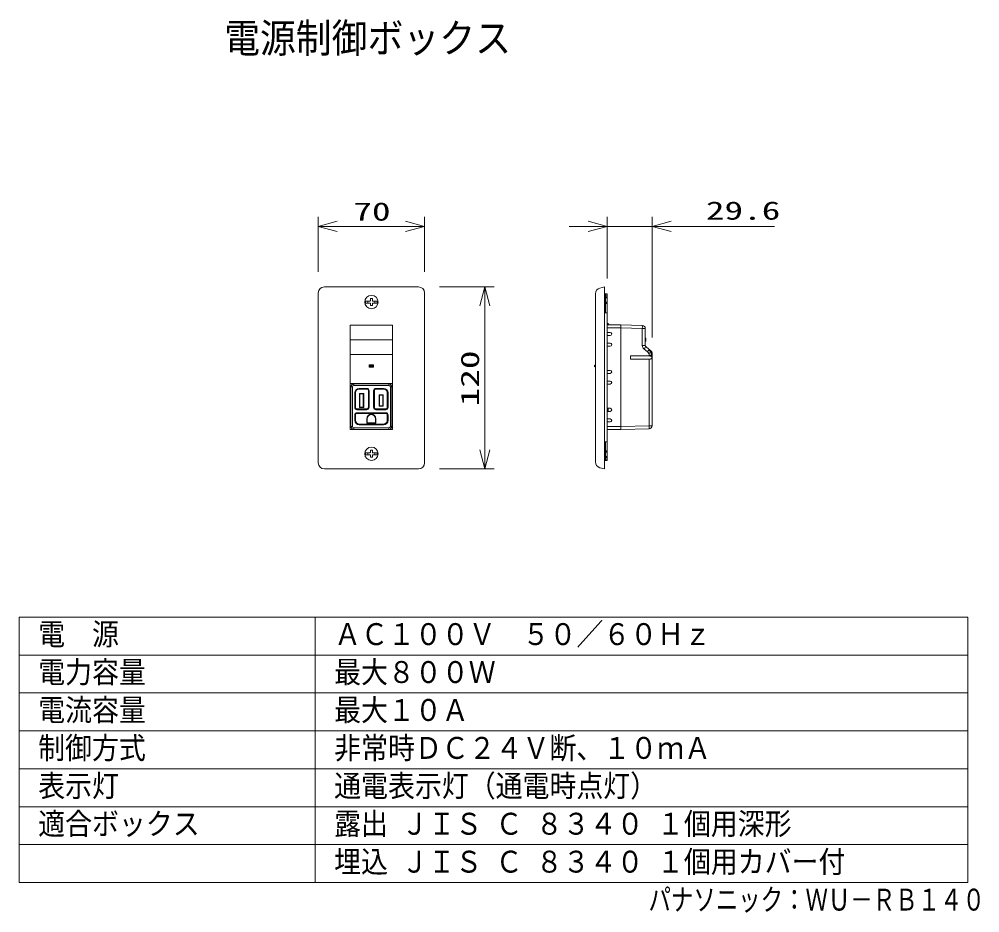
# Model space of a CAD drawing. Units: millimetres on the paper. Extents: x -62 to 64, y -59 to 59.
import ezdxf
from ezdxf.enums import TextEntityAlignment as Align

# ---------------------------------------------------------------- set-up
doc = ezdxf.new("R2010")
doc.units = ezdxf.units.MM
for name, color, linetype, lineweight in [('0-0_MOJI1', 7, 'Continuous', 9), ('0-1_GAIKEI', 4, 'Continuous', 9), ('0-2_SUNPO', 7, 'Continuous', 9), ('0-3_0', 7, 'Continuous', 9), ('0-5_WAKU', 4, 'Continuous', 9)]:
    doc.layers.add(name, color=color, linetype=linetype, lineweight=lineweight)
doc.layers.add('0-4_相当品', color=4, linetype='Continuous')
doc.styles.add('ＭＳ ゴシック', font='')
doc.styles.get('ＭＳ ゴシック').set_extended_font_data('MS Gothic')

# ---------------------------------------------------------------- blocks, each defined once
blk = doc.blocks.new('_Open30')
at = {"layer": '0-3_0'}
blk.add_line((0, 0), (-1, 0), dxfattribs=at)
blk.add_lwpolyline([(-1, 0.2679), (0, 0), (-1, -0.2679)], dxfattribs=at)

msp = doc.modelspace()

# ---------------------------------------------------------------- linework, layer by layer
at = {"layer": '0-0_MOJI1', "color": 3}
msp.add_line((62.509, -19.593), (62.509, -54.593), dxfattribs=at)
at = {"layer": '0-1_GAIKEI', "color": 7}
for p, q in [((-23.082, 0.747), (-23.082, 23.147)), ((-22.282, 23.947), (-9.882, 23.947)), ((-9.082, 23.147), (-9.082, 0.747)), ((13.426, 23.011), (13.426, 0.882)), ((14.626, 23.947), (14.019, 23.784)), ((14.626, 23.947), (14.626, -0.053)), ((14.986, 23.035), (14.626, 23.035)), ((14.746, 23.035), (14.746, 21.835)), ((14.986, 23.035), (14.986, 21.835)), ((14.746, 21.535), (14.626, 21.535)), ((14.746, 20.535), (14.746, 21.835)), ((14.986, 21.835), (14.986, 1.485)), ((14.986, 20.535), (14.626, 20.535)), ((13.426, 18.885), (13.426, 11.215)), ((16.781, 18.935), (14.986, 18.935)), ((19.617, 18.861), (16.791, 18.935)), ((20.006, 16.228), (20.006, 18.461)), ((20.531, 15.695), (20.078, 16.075)), ((20.906, 15.212), (20.906, 15.286)), ((20.906, 5.632), (20.906, 15.212)), ((14.986, 5.135), (16.781, 5.135)), ((16.791, 5.135), (20.517, 5.232)), ((14.626, 3.535), (14.986, 3.535)), ((14.626, 2.535), (14.746, 2.535)), ((14.746, 3.535), (14.746, 1.485)), ((14.746, 1.485), (14.746, 1.035)), ((14.986, 1.485), (14.986, 1.035)), ((14.626, -0.053), (14.019, 0.109)), ((14.626, 1.035), (14.986, 1.035)), ((-9.882, -0.053), (-22.282, -0.053))]:
    msp.add_line(p, q, dxfattribs=at)
at = {"layer": '0-1_GAIKEI'}
for p, q in [((14.729, 23.035), (14.729, 21.535)), ((14.986, 22.835), (14.746, 22.835)), ((-16.852, 22.077), (-16.282, 22.077)), ((-16.532, 22.077), (-16.532, 21.817)), ((-16.212, 21.497), (-16.212, 21.747)), ((-15.952, 22.397), (-15.952, 22.147)), ((-15.952, 21.497), (-15.952, 21.747)), ((-15.312, 22.077), (-15.882, 22.077)), ((-15.312, 21.817), (-15.882, 21.817)), ((-15.632, 22.077), (-15.632, 21.817)), ((-15.312, 22.077), (-15.312, 21.817)), ((14.986, 22.625), (14.746, 22.625)), ((14.986, 22.585), (14.746, 22.585)), ((14.986, 22.485), (14.746, 22.485)), ((14.986, 21.935), (14.746, 21.935)), ((14.986, 21.835), (14.746, 21.835)), ((14.986, 21.735), (14.746, 21.735)), ((-16.212, 21.497), (-15.952, 21.497)), ((15.006, 19.105), (15.086, 19.105)), ((15.006, 18.935), (15.006, 19.105)), ((15.086, 19.105), (15.256, 18.935)), ((-18.866, 11.235), (-18.866, 18.865)), ((-18.846, 18.885), (-13.326, 18.885)), ((-13.306, 18.865), (-13.306, 11.235)), ((14.986, 18.535), (16.791, 18.535)), ((14.986, 17.935), (15.386, 17.935)), ((16.781, 18.935), (16.781, 5.135)), ((16.791, 18.535), (19.617, 18.461)), ((16.791, 5.535), (16.791, 18.535)), ((19.617, 18.461), (19.617, 16.228)), ((20.006, 18.461), (19.617, 18.461)), ((15.386, 17.535), (14.986, 17.535)), ((14.986, 16.535), (15.386, 16.535)), ((20.006, 17.195), (20.076, 17.195)), ((20.006, 16.795), (20.076, 16.795)), ((20.076, 17.195), (20.076, 16.795)), ((15.386, 16.135), (14.986, 16.135)), ((20.006, 16.228), (19.617, 16.228)), ((19.831, 15.768), (20.284, 15.388)), ((20.517, 14.889), (20.906, 14.889)), ((20.517, 14.889), (20.517, 14.835)), ((20.517, 14.435), (20.517, 5.632)), ((-16.358, 13.686), (-16.358, 13.343)), ((-15.815, 13.686), (-16.358, 13.686)), ((-16.358, 13.686), (-16.338, 13.666)), ((-16.338, 13.363), (-16.358, 13.343)), ((-16.358, 13.343), (-15.815, 13.343)), ((-16.338, 13.666), (-16.236, 13.565)), ((-16.338, 13.363), (-16.236, 13.465)), ((-16.336, 13.665), (-16.336, 13.365)), ((-15.836, 13.665), (-16.336, 13.665)), ((-16.336, 13.365), (-15.836, 13.365)), ((-16.236, 13.465), (-16.236, 13.565)), ((-15.936, 13.465), (-16.236, 13.465)), ((-15.936, 13.565), (-15.936, 13.465)), ((-15.936, 13.465), (-15.835, 13.363)), ((-15.836, 13.365), (-15.836, 13.665)), ((-15.815, 13.686), (-15.835, 13.666)), ((-15.83, 13.358), (-15.835, 13.363)), ((-15.815, 13.343), (-15.83, 13.358)), ((-15.815, 13.343), (-15.815, 13.686)), ((13.326, 13.565), (13.426, 13.665)), ((13.326, 13.565), (13.326, 13.465)), ((13.326, 13.465), (13.426, 13.365)), ((14.986, 12.935), (15.386, 12.935)), ((15.386, 12.535), (14.986, 12.535)), ((14.986, 11.535), (15.386, 11.535)), ((-18.846, 11.195), (-18.846, 11.215)), ((-13.326, 11.215), (-18.846, 11.215)), ((-18.586, 10.755), (-18.786, 10.755)), ((-18.786, 10.755), (-18.786, 5.555)), ((-18.656, 11.195), (-18.656, 11.05)), ((-18.636, 11.067), (-18.636, 11.195)), ((-18.511, 11.135), (-18.636, 11.135)), ((-18.586, 10.755), (-18.586, 5.555)), ((-18.386, 10.955), (-18.386, 11.155)), ((-13.786, 10.955), (-18.386, 10.955)), ((-17.686, 10.555), (-16.686, 10.555)), ((-17.686, 10.455), (-17.686, 10.555)), ((-17.686, 10.455), (-16.686, 10.455)), ((-16.686, 10.455), (-16.686, 10.555)), ((-16.486, 10.255), (-16.386, 10.255)), ((-16.486, 8.055), (-16.486, 10.255)), ((-16.386, 8.055), (-16.386, 10.255)), ((-15.786, 10.255), (-15.786, 8.055)), ((-15.686, 10.255), (-15.786, 10.255)), ((-15.686, 10.255), (-15.686, 8.055)), ((-15.486, 10.555), (-14.486, 10.555)), ((-15.486, 10.455), (-15.486, 10.555)), ((-15.486, 10.455), (-14.486, 10.455)), ((-14.486, 10.455), (-14.486, 10.555)), ((-13.536, 11.135), (-13.662, 11.135)), ((-13.586, 5.555), (-13.586, 10.755)), ((-13.586, 10.755), (-13.387, 10.755)), ((-13.536, 11.067), (-13.536, 11.195)), ((-13.516, 11.05), (-13.516, 11.195)), ((-13.386, 10.755), (-13.386, 5.555)), ((-13.326, 11.215), (-13.326, 11.195)), ((-13.286, 11.235), (-13.306, 11.235)), ((-13.306, 11.195), (-13.306, 5.205)), ((-13.297, 11.206), (-13.292, 11.201)), ((15.386, 11.135), (14.986, 11.135)), ((-18.286, 9.955), (-18.286, 8.055)), ((-18.186, 9.955), (-18.286, 9.955)), ((-18.186, 9.955), (-18.186, 8.055)), ((-17.661, 9.895), (-17.101, 9.895)), ((-17.661, 9.895), (-17.661, 8.035)), ((-17.661, 9.895), (-17.601, 9.835)), ((-17.601, 9.835), (-17.161, 9.835)), ((-17.601, 9.835), (-17.601, 8.095)), ((-17.101, 9.895), (-17.161, 9.835)), ((-17.161, 8.095), (-17.161, 9.835)), ((-17.101, 8.035), (-17.101, 9.895)), ((-15.061, 9.725), (-14.521, 9.725)), ((-15.061, 9.725), (-15.061, 8.205)), ((-15.001, 9.665), (-15.061, 9.725)), ((-15.001, 9.665), (-14.581, 9.665)), ((-15.001, 9.665), (-15.001, 8.265)), ((-14.581, 9.665), (-14.521, 9.725)), ((-14.581, 8.265), (-14.581, 9.665)), ((-14.521, 8.205), (-14.521, 9.725)), ((-13.986, 9.955), (-13.886, 9.955)), ((-13.986, 8.055), (-13.986, 9.955)), ((-13.886, 8.055), (-13.886, 9.955)), ((-18.186, 8.055), (-18.286, 8.055)), ((-17.986, 7.855), (-17.986, 7.755)), ((-16.686, 7.855), (-17.986, 7.855)), ((-16.686, 7.755), (-17.986, 7.755)), ((-17.161, 8.095), (-17.601, 8.095)), ((-17.101, 8.035), (-17.161, 8.095)), ((-16.686, 7.855), (-16.686, 7.755)), ((-16.486, 8.055), (-16.386, 8.055)), ((-15.686, 8.055), (-15.786, 8.055)), ((-15.486, 7.855), (-15.486, 7.755)), ((-14.186, 7.855), (-15.486, 7.855)), ((-14.186, 7.755), (-15.486, 7.755)), ((-15.001, 8.265), (-15.061, 8.205)), ((-14.521, 8.205), (-15.061, 8.205)), ((-14.581, 8.265), (-15.001, 8.265)), ((-14.581, 8.265), (-14.521, 8.205)), ((-14.186, 7.855), (-14.186, 7.755)), ((-13.986, 8.055), (-13.886, 8.055)), ((14.986, 7.935), (15.386, 7.935)), ((15.106, 7.535), (15.106, 7.935)), ((-18.286, 7.055), (-18.286, 6.355)), ((-18.186, 7.055), (-18.286, 7.055)), ((-18.186, 6.355), (-18.286, 6.355)), ((-18.186, 7.055), (-18.186, 6.355)), ((-17.986, 7.355), (-14.186, 7.355)), ((-17.986, 7.255), (-17.986, 7.355)), ((-17.986, 7.255), (-14.186, 7.255)), ((-16.684, 6.565), (-16.684, 5.967)), ((-16.684, 6.565), (-16.624, 6.565)), ((-16.624, 6.565), (-16.624, 6.027)), ((-15.548, 6.027), (-15.548, 6.565)), ((-15.488, 6.565), (-15.548, 6.565)), ((-15.488, 5.967), (-15.488, 6.565)), ((-14.186, 7.255), (-14.186, 7.355)), ((-13.986, 7.055), (-13.886, 7.055)), ((-13.986, 6.355), (-13.986, 7.055)), ((-13.986, 6.355), (-13.886, 6.355)), ((-13.886, 6.355), (-13.886, 7.055)), ((15.386, 7.535), (14.986, 7.535)), ((14.986, 6.535), (15.386, 6.535)), ((-18.586, 5.555), (-18.786, 5.555)), ((-18.386, 5.355), (-13.786, 5.355)), ((-18.386, 5.355), (-18.386, 5.155)), ((-18.386, 5.155), (-13.786, 5.155)), ((-17.686, 5.855), (-17.686, 5.755)), ((-14.486, 5.855), (-17.686, 5.855)), ((-14.486, 5.755), (-17.686, 5.755)), ((-16.684, 5.967), (-16.624, 6.027)), ((-15.488, 5.967), (-16.684, 5.967)), ((-15.548, 6.027), (-16.624, 6.027)), ((-15.488, 5.967), (-15.548, 6.027)), ((-14.486, 5.855), (-14.486, 5.755)), ((-13.786, 5.355), (-13.786, 5.155)), ((-13.586, 5.555), (-13.387, 5.555)), ((15.386, 6.135), (14.986, 6.135)), ((16.791, 5.535), (14.986, 5.535)), ((20.517, 5.632), (16.791, 5.535)), ((20.517, 5.632), (20.906, 5.632)), ((14.729, 2.535), (14.729, 1.035)), ((-16.852, 2.077), (-16.282, 2.077)), ((-16.852, 2.077), (-16.852, 1.817)), ((-16.852, 1.817), (-16.282, 1.817)), ((-16.532, 2.077), (-16.532, 1.817)), ((-16.212, 2.397), (-16.212, 2.147)), ((-15.952, 2.397), (-16.212, 2.397)), ((-16.212, 1.496), (-16.212, 1.747)), ((-16.212, 1.496), (-15.952, 1.496)), ((-15.952, 2.397), (-15.952, 2.147)), ((-15.952, 1.496), (-15.952, 1.747)), ((-15.312, 2.077), (-15.882, 2.077)), ((-15.632, 2.077), (-15.632, 1.817)), ((14.986, 2.335), (14.746, 2.335)), ((14.986, 2.235), (14.746, 2.235)), ((14.986, 2.135), (14.746, 2.135)), ((14.986, 1.585), (14.746, 1.585)), ((14.986, 1.485), (14.746, 1.485)), ((14.986, 1.445), (14.746, 1.445)), ((14.986, 1.235), (14.746, 1.235))]:
    msp.add_line(p, q, dxfattribs=at)
for points in [[(-16.852, 22.077), (-16.852, 21.817), (-16.282, 21.817)], [(-15.952, 22.397), (-16.212, 22.397), (-16.212, 22.147)], [(20.517, 14.435), (18.064, 14.435), (18.064, 14.835), (20.517, 14.835)], [(-15.835, 13.363), (-16.338, 13.363), (-16.338, 13.666)], [(-16.338, 13.666), (-15.835, 13.666), (-15.835, 13.363)], [(-16.236, 13.565), (-15.936, 13.565), (-15.835, 13.666)], [(-18.866, 5.205), (-18.866, 11.195), (-13.306, 11.195)], [(-13.786, 10.955), (-13.786, 11.155), (-18.386, 11.155)], [(-17.101, 8.035), (-17.661, 8.035), (-17.601, 8.095)], [(-15.312, 2.077), (-15.312, 1.817), (-15.882, 1.817)]]:
    msp.add_lwpolyline(points, dxfattribs=at)
at = {"layer": '0-1_GAIKEI', "color": 7}
msp.add_lwpolyline([(-13.306, 5.155), (-18.866, 5.155), (-18.866, 18.885), (-13.306, 18.885)], close=True, dxfattribs=at)
for points in [[(20.752, 15.509), (20.736, 15.522), (20.722, 15.534), (20.707, 15.546), (20.692, 15.559), (20.673, 15.575), (20.654, 15.591), (20.638, 15.605), (20.623, 15.617), (20.609, 15.629), (20.599, 15.637), (20.583, 15.651), (20.574, 15.658), (20.566, 15.665), (20.56, 15.67), (20.55, 15.678), (20.544, 15.684), (20.538, 15.689), (20.533, 15.693), (20.531, 15.695)], [(20.815, 15.456), (20.806, 15.464), (20.798, 15.47), (20.79, 15.477), (20.78, 15.485), (20.769, 15.495), (20.752, 15.509)], [(20.834, 15.44), (20.834, 15.44), (20.834, 15.44), (20.832, 15.442), (20.83, 15.443), (20.828, 15.445), (20.825, 15.448), (20.821, 15.451), (20.815, 15.456)]]:
    msp.add_lwpolyline(points, dxfattribs=at)
at = {"layer": '0-1_GAIKEI'}
for centre in [(-16.082, 21.947), (-16.082, 1.947)]:
    msp.add_circle(centre, 0.883, dxfattribs=at)
at = {"layer": '0-1_GAIKEI', "color": 7}
for centre, radius, start, end in [((-22.282, 23.147), 0.8, 90, 180), ((-9.882, 23.147), 0.8, 0, 90), ((14.226, 23.011), 0.8, 104.99859, 180), ((19.606, 18.461), 0.4, 0, 88.5), ((20.209, 16.229), 0.203, 180.41456, 229.58544), ((20.706, 15.286), 0.2, 0, 50), ((20.506, 5.632), 0.4, 271.5, 0), ((-22.282, 0.747), 0.8, 180, 270), ((-9.882, 0.747), 0.8, 270, 0), ((14.226, 0.882), 0.8, 180, 255.00141)]:
    msp.add_arc(centre, radius, start, end, dxfattribs=at)
at = {"layer": '0-1_GAIKEI'}
for centre, radius, start, end in [((-16.282, 22.147), 0.07, 270, 0), ((-16.282, 21.747), 0.07, 0, 90), ((-15.882, 22.147), 0.07, 180, 270), ((-15.882, 21.747), 0.07, 90, 180), ((-18.846, 18.865), 0.02, 90, 180), ((-13.326, 18.865), 0.02, 0, 90), ((15.386, 17.735), 0.2, 270, 90), ((16.781, 18.535), 0.4, 88.5, 90), ((15.386, 16.335), 0.2, 270, 90), ((20.217, 16.228), 0.6, 180, 229.99991), ((19.866, 14.89), 0.651, 24.99635, 49.99893), ((0.903, 56.758), 45.959, 295.17726, 295.64879), ((16.955, 11.426), 5.454, 49.64631, 49.98812), ((14.169, 8.148), 9.755, 49.45447, 49.64509), ((-19.266, -30.936), 61.19, 49.42343, 49.4538), ((30.636, 27.336), 15.53, 229.42775, 229.54761), ((26.516, 22.505), 9.18, 229.5506, 229.75324), ((24.631, 20.277), 6.262, 229.75012, 230.04479), ((23.282, 18.667), 4.161, 230.0408, 230.46943), ((22.767, 18.044), 3.353, 230.4813, 230.99398), ((22.977, 18.304), 3.687, 231.00291, 231.46198), ((23.778, 19.31), 4.973, 231.466, 231.79376), ((26.135, 22.305), 8.784, 231.79452, 231.97116), ((73.107, 82.369), 85.034, 231.97296, 231.99025), ((15.432, 8.573), 8.626, 51.8323, 51.99311), ((20.693, 15.438), 0.0921, 37.51704, 49.8455), ((18.563, 12.556), 3.559, 51.46868, 51.83602), ((20.678, 15.427), 0.11, 27.08921, 37.49241), ((20.655, 15.415), 0.137, 18.58814, 27.10313), ((19.517, 13.753), 2.029, 50.86431, 51.47262), ((20.615, 15.401), 0.179, 11.92283, 18.58221), ((20.54, 15.386), 0.256, 7.14365, 11.93253), ((26.014, 15.038), 5.223, 178.17212, 178.48624), ((20.397, 15.367), 0.4, 4.06067, 7.18297), ((30.553, 14.893), 9.764, 178.01151, 178.17145), ((20.225, 15.355), 0.572, 1.94333, 4.13267), ((13.17, 15.523), 7.63, 358.00872, 358.19168), ((-733.155, 41.433), 754.405, 358.00968, 358.01164), ((20.01, 15.347), 0.787, 0.29088, 1.93954), ((18.844, 15.354), 1.953, 358.57711, 359.21476), ((17.447, 15.388), 3.35, 358.18793, 358.58094), ((19.972, 14.312), 1.308, 49.86734, 50.88609), ((19.53, 15.345), 1.268, 359.18882, 0.29419), ((20.292, 14.691), 0.812, 48.33134, 49.87249), ((20.443, 14.861), 0.584, 46.24502, 48.32925), ((20.563, 14.986), 0.411, 43.32926, 46.30962), ((20.674, 15.09), 0.259, 38.71739, 43.37914), ((20.737, 15.14), 0.179, 32.1098, 38.73299), ((20.774, 15.164), 0.135, 23.48608, 32.10586), ((20.799, 15.175), 0.108, 12.84828, 23.49785), ((20.816, 15.179), 0.0899, 0, 12.82102), ((19.865, 14.889), 0.651, 0, 24.99675), ((20.554, 11.566), 3.268, 88.27906, 90.65933), ((20.554, 17.703), 3.268, 269.34067, 271.72094), ((20.626, 14.189), 0.645, 83.98548, 87.66475), ((20.626, 15.08), 0.645, 272.33525, 276.01452), ((20.657, 14.481), 0.351, 77.63255, 84.09584), ((20.657, 14.788), 0.351, 275.90416, 282.36745), ((20.69, 14.627), 0.201, 67.15785, 77.78879), ((20.69, 14.642), 0.201, 282.21121, 292.84215), ((20.715, 14.581), 0.136, 293.25082, 304.99409), ((20.715, 14.688), 0.136, 55.01495, 66.75159), ((24.188, 15.084), 3.397, 178.94913, 179.45808), ((26.932, 15.074), 6.141, 179.89712, 180.19907), ((24.575, 15.076), 3.784, 178.4902, 178.94032), ((24.951, 15.078), 4.159, 179.47002, 179.90099), ((29.52, 15.082), 8.728, 180.19595, 180.41011), ((34.635, 15.12), 13.844, 180.41335, 180.54843), ((-83.133, 13.984), 103.93, 0.5353, 0.55327), ((15.258, 14.888), 5.535, 0.01221, 0.35057), ((10.574, 14.859), 10.219, 0.35184, 0.53461), ((20.719, 14.693), 0.129, 32.50159, 55.16359), ((20.717, 14.579), 0.132, 304.98323, 319.87134), ((20.725, 14.572), 0.121, 319.8758, 327.82382), ((20.666, 14.667), 0.188, 11.60338, 30.7504), ((20.666, 14.603), 0.188, 329.2496, 348.39662), ((20.531, 14.636), 0.327, 359.69929, 11.99811), ((20.531, 14.633), 0.327, 348.00189, 0.30071), ((15.386, 12.735), 0.2, 270, 90), ((15.386, 11.335), 0.2, 270, 90), ((-18.846, 11.235), 0.02, 180, 270), ((-18.849, 11.273), 0.0723, 256.25425, 272.22258), ((-18.386, 10.755), 0.4, 90, 180), ((-18.386, 10.755), 0.2, 90, 180), ((-17.686, 9.955), 0.6, 90, 180), ((-17.686, 9.955), 0.5, 90, 180), ((-16.686, 10.255), 0.3, 0, 90), ((-16.686, 10.255), 0.2, 0, 90), ((-15.486, 10.255), 0.3, 90, 180), ((-15.486, 10.255), 0.2, 90, 180), ((-14.486, 9.955), 0.6, 0, 90), ((-14.486, 9.955), 0.5, 0, 90), ((-13.786, 10.755), 0.4, 0, 90), ((-13.786, 10.755), 0.2, 0, 90), ((-13.324, 11.273), 0.0723, 267.77742, 291.28751), ((-13.326, 11.235), 0.02, 270, 0), ((-13.306, 11.215), 0.02, 270, 0), ((-13.365, 11.232), 0.0723, 338.71249, 2.22258), ((-17.986, 8.055), 0.3, 180, 270), ((-17.986, 8.055), 0.2, 180, 270), ((-16.686, 8.055), 0.3, 270, 0), ((-16.686, 8.055), 0.2, 270, 0), ((-15.486, 8.055), 0.3, 180, 270), ((-15.486, 8.055), 0.2, 180, 270), ((-14.186, 8.055), 0.3, 270, 0), ((-14.186, 8.055), 0.2, 270, 0), ((15.386, 7.735), 0.2, 270, 90), ((-17.986, 7.055), 0.3, 90, 180), ((-17.686, 6.355), 0.6, 180, 270), ((-17.986, 7.055), 0.2, 90, 180), ((-17.686, 6.355), 0.5, 180, 270), ((-16.086, 6.565), 0.598, 0, 180), ((-16.086, 6.565), 0.538, 0, 180), ((-14.486, 6.355), 0.6, 270, 0), ((-14.486, 6.355), 0.5, 270, 0), ((-14.186, 7.055), 0.3, 0, 90), ((-14.186, 7.055), 0.2, 0, 90), ((15.386, 6.335), 0.2, 270, 90), ((-18.386, 5.555), 0.4, 180, 270), ((-18.386, 5.555), 0.2, 180, 270), ((-13.786, 5.555), 0.2, 270, 0), ((-13.786, 5.555), 0.4, 270, 0), ((16.781, 5.535), 0.4, 270, 271.5), ((-16.282, 2.147), 0.07, 270, 0), ((-16.282, 1.747), 0.07, 0, 90), ((-15.882, 2.147), 0.07, 180, 270), ((-15.882, 1.747), 0.07, 90, 180)]:
    msp.add_arc(centre, radius, start, end, dxfattribs=at)
for centre, major_axis, ratio, start_param, end_param in [((16.781, 18.535), (-0.01, -0.4), 0.026168, 1.5714816, 3.1415927), ((19.606, 18.461), (-0.01, -0.4), 0.026168, 1.5714816, 3.1415927), ((19.82, 15.768), (-0.257, -0.306), 0.020056, 1.5876233, 3.1415927), ((20.274, 15.388), (0.257, 0.306), 0.020056, 4.729216, 6.2831853), ((16.781, 5.535), (0.01, -0.4), 0.026168, 6.2831853, 7.8532964), ((20.506, 5.632), (0.01, -0.4), 0.026168, 6.2831853, 7.8532964)]:
    msp.add_ellipse(centre, major_axis=major_axis, ratio=ratio, start_param=start_param, end_param=end_param, dxfattribs=at)
at = {"layer": '0-2_SUNPO'}
for p, q in [((-23.082, 25.947), (-23.082, 33.171)), ((-9.082, 25.947), (-9.082, 33.171)), ((14.986, 25.035), (14.986, 33.171)), ((20.906, 17.286), (20.906, 33.171)), ((-20.582, 31.921), (-11.582, 31.921)), ((12.486, 31.921), (9.986, 31.921)), ((14.986, 31.921), (20.906, 31.921)), ((23.406, 31.921), (37.029, 31.921)), ((-7.116, 23.947), (0.108, 23.947)), ((-1.142, 21.447), (-1.142, 2.447)), ((-7.116, -0.053), (0.108, -0.053))]:
    msp.add_line(p, q, dxfattribs=at)
at = {"layer": '0-3_0'}
for p, q in [((-13.306, 16.967), (-18.866, 16.967)), ((-18.866, 15.05), (-13.306, 15.05))]:
    msp.add_line(p, q, dxfattribs=at)
at = {"layer": '0-5_WAKU', "color": 3}
for p, q in [((-62.491, -54.593), (-62.491, -19.593)), ((-62.491, -19.593), (62.509, -19.593)), ((-23.491, -54.593), (-23.491, -19.593)), ((-62.491, -54.593), (62.509, -54.593))]:
    msp.add_line(p, q, dxfattribs=at)
at = {"layer": '0-5_WAKU'}
for p, q in [((-62.491, -24.593), (62.509, -24.593)), ((-62.491, -29.593), (62.509, -29.593)), ((-62.491, -34.593), (62.509, -34.593)), ((-62.491, -39.593), (62.509, -39.593)), ((-62.491, -44.593), (62.509, -44.593)), ((-62.491, -49.593), (62.509, -49.593))]:
    msp.add_line(p, q, dxfattribs=at)

# ---------------------------------------------------------------- block references
at = {"layer": '0-2_SUNPO', "xscale": 2.5, "yscale": 2.5}
for p, rotation in [((-23.082, 31.921), 180), ((20.906, 31.921), 180), ((-1.142, 23.947), 90), ((-1.142, -0.053), 270)]:
    msp.add_blockref('_Open30', p, dxfattribs=dict(at, rotation=rotation))
for p in [(-9.082, 31.921), (14.986, 31.921)]:
    msp.add_blockref('_Open30', p, dxfattribs=at)

# ---------------------------------------------------------------- texts
at = {"layer": '0-0_MOJI1', "style": 'ＭＳ ゴシック', "width": 0.9}
for s, height, p in [('電源制御ボックス', 3.849, (-35.491, 53.667)), ('電\u3000源', 2.889, (-59.991, -24.148)), ('ＡＣ１００Ｖ\u3000５０／６０Ｈｚ', 2.889, (-20.991, -24.148)), ('電力容量', 2.889, (-59.991, -29.148)), ('最大８００Ｗ', 2.889, (-20.991, -29.148)), ('電流容量', 2.889, (-59.991, -34.148)), ('最大１０Ａ', 2.889, (-20.991, -34.148)), ('制御方式', 2.889, (-59.991, -39.148)), ('非常時ＤＣ２４Ｖ断、１０ｍＡ', 2.889, (-20.991, -39.148)), ('表示灯', 2.889, (-59.991, -44.148)), ('通電表示灯（通電時点灯）', 2.889, (-20.991, -44.148)), ('適合ボックス', 2.889, (-59.991, -49.148)), ('露出 ＪＩＳ Ｃ ８３４０ １個用深形', 2.889, (-20.991, -49.148)), ('埋込 ＪＩＳ Ｃ ８３４０ １個用カバー付 ', 2.889, (-20.991, -54.148))]:
    msp.add_text(s, height=height, dxfattribs=at).set_placement(p, align=Align.BOTTOM_LEFT)
at = {"layer": '0-2_SUNPO', "style": 'ＭＳ ゴシック', "width": 1.5}
for s, p in [('70', (-18.463, 31.958)), ('29.6', (27.99, 32.083))]:
    msp.add_text(s, height=2.405, dxfattribs=at).set_placement(p, align=Align.BOTTOM_LEFT)
msp.add_text('120', height=2.405, rotation=90, dxfattribs=at).set_placement((-1.179, 8.197), align=Align.BOTTOM_LEFT)
at = {"layer": '0-4_相当品', "style": 'ＭＳ ゴシック', "width": 0.75}
msp.add_text('パナソニック：ＷＵ－ＲＢ１４０', height=2.889, dxfattribs=at).set_placement((20.429, -59.148), align=Align.BOTTOM_LEFT)

doc.saveas('drawing.dxf')
